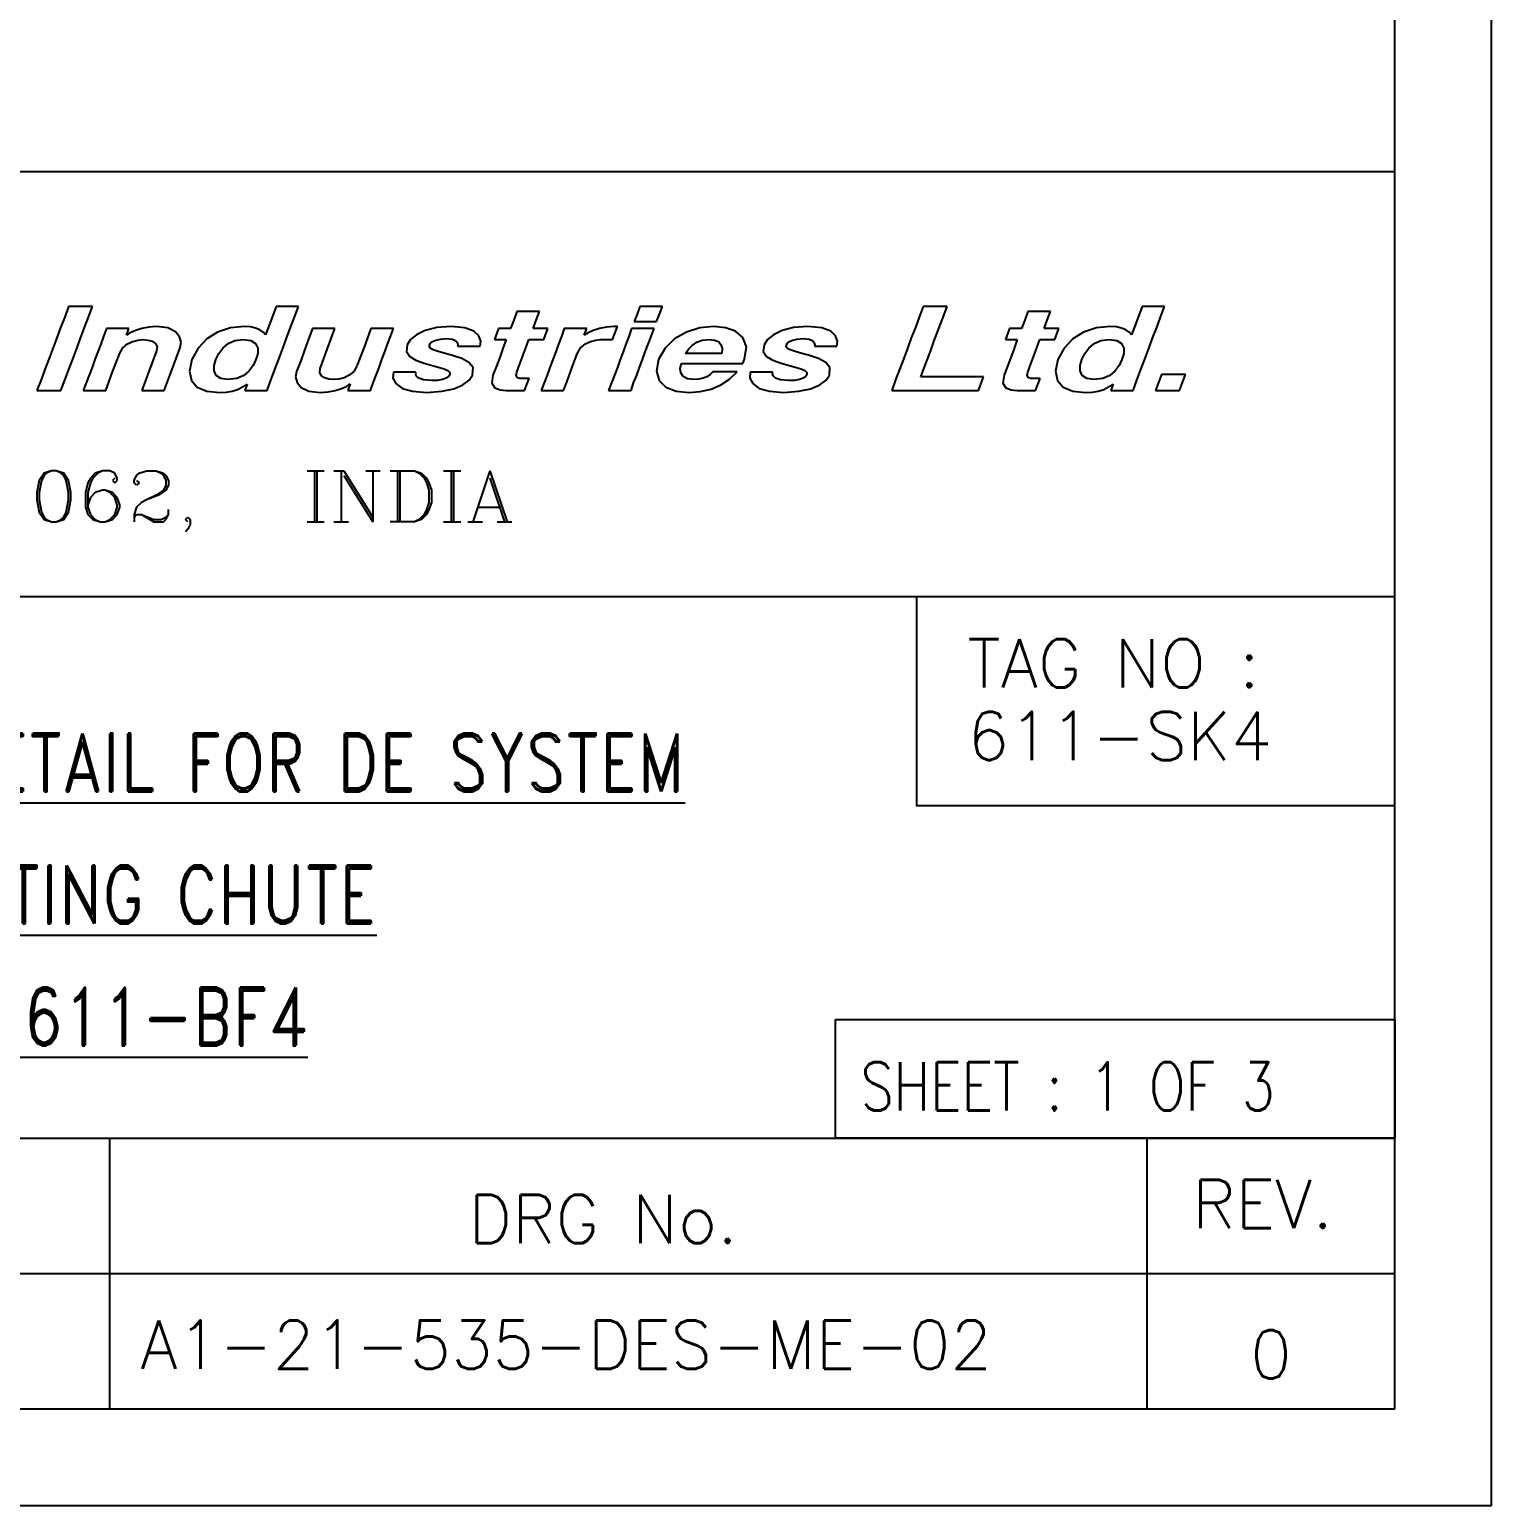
# Model space of a CAD drawing. Header units: inches. Extents: x 0 to 157513, y -28488 to 35640.
# Drawn here: x 101058 to 105594, y 0 to 4579 of the extents above; entities that cross this region are included whole.
import ezdxf
from ezdxf.enums import TextEntityAlignment as Align

# ---------------------------------------------------------------- set-up
doc = ezdxf.new("R2010")
doc.units = ezdxf.units.IN
doc.header["$LTSCALE"] = 400
doc.header["$MEASUREMENT"] = 0
doc.linetypes.add('0', pattern=[0])
doc.styles.add('ROMAND', font='romand.shx', dxfattribs={"width": 0.85})
doc.styles.add('ROMANS', font='romans')

# ---------------------------------------------------------------- blocks, each defined once
blk = doc.blocks.new('A1 title blck promac')
at = {"color": 4, "linetype": '0'}
for p, q in [((2138894.4, -472474.2), (2149694.2, -472474.2)), ((2138894.4, -472474.2), (2149694.2, -472474.2)), ((2138894.4, -473792.3), (2149694.2, -473792.3)), ((2138894.4, -475472.3), (2149694.2, -475472.3)), ((2145707.3, -476312.3), (2145707.3, -475472.3)), ((2148926, -476312.3), (2148926, -475472.3)), ((2138894.4, -475892.3), (2149694.2, -475892.3))]:
    blk.add_line(p, q, dxfattribs=at)
blk.add_lwpolyline([(2099534.2, -476612.3), (2149994.2, -476612.3), (2149994.2, -440972.4), (2099534.2, -440972.4)], close=True, dxfattribs=at)
for points in [[(2100784.8, -476312.3), (2149694.2, -476312.3), (2149694.2, -441272.4), (2099834.2, -441272.4), (2099834.2, -470227.9)], [(2145579, -472893), (2145567.2, -472925.2)], [(2145616.3, -472893), (2145579, -472893)], [(2145653.5, -472893), (2145616.3, -472893)], [(2145641, -472925.6), (2145653.5, -472893)], [(2146223.4, -472893), (2146206.6, -472937)], [(2146258.4, -472893), (2146223.4, -472893)], [(2146292.9, -472893), (2146258.4, -472893)], [(2146280.7, -472925.6), (2146292.9, -472893)], [(2146970, -472908.3), (2146960.5, -472934.6)], [(2147005.3, -472908.3), (2146970, -472908.3)], [(2147040.2, -472908.3), (2147005.3, -472908.3)], [(2147030, -472934.6), (2147040.2, -472908.3)], [(2147343.6, -472916.1), (2147334.6, -472939.3)], [(2147352.2, -472893), (2147343.6, -472916.1)], [(2147386.8, -472893), (2147352.2, -472893)], [(2147421.7, -472893), (2147386.8, -472893)], [(2147404, -472939.3), (2147412.7, -472916.1)], [(2147412.7, -472916.1), (2147421.7, -472893)], [(2148230.6, -472893), (2148218.8, -472925.2)], [(2148267.9, -472893), (2148230.6, -472893)], [(2148305.2, -472893), (2148267.9, -472893)], [(2148295, -472920.1), (2148305.2, -472893)], [(2148555.6, -472908.3), (2148546.2, -472934.6)], [(2148590.9, -472908.3), (2148555.6, -472908.3)], [(2148625.9, -472908.3), (2148590.9, -472908.3)], [(2148615.7, -472934.6), (2148625.9, -472908.3)], [(2148910.4, -472893), (2148893.9, -472937)], [(2148945.3, -472893), (2148910.4, -472893)], [(2148979.9, -472893), (2148945.3, -472893)], [(2148967.7, -472925.6), (2148979.9, -472893)], [(2145554.6, -472957.8), (2145542.5, -472990.3)], [(2145567.2, -472925.2), (2145554.6, -472957.8)], [(2145616.3, -472990.7), (2145628.8, -472958.1)], [(2145628.8, -472958.1), (2145641, -472925.6)], [(2145696.7, -472961.3), (2145688.1, -472985.2)], [(2145731.6, -472961.3), (2145696.7, -472961.3)], [(2145766.6, -472961.3), (2145731.6, -472961.3)], [(2145758.7, -472981.7), (2145766.6, -472961.3)], [(2145806.2, -472960.9), (2145786.6, -472966.8)], [(2145828.2, -472956.6), (2145806.2, -472960.9)], [(2145852.1, -472955), (2145828.2, -472956.6)], [(2145887.5, -472959.3), (2145852.1, -472955)], [(2145911, -472970.7), (2145887.5, -472959.3)], [(2146081.4, -472959.3), (2146041.7, -472972.3)], [(2146124.9, -472955), (2146081.4, -472959.3)], [(2146143.4, -472956.2), (2146124.9, -472955)], [(2146159.5, -472959.7), (2146143.4, -472956.2)], [(2146172.4, -472965.2), (2146159.5, -472959.7)], [(2146206.6, -472937), (2146190.1, -472980.9)], [(2146256, -472990.7), (2146268.2, -472958.1)], [(2146268.2, -472958.1), (2146280.7, -472925.6)], [(2146336.5, -472961.3), (2146323.9, -472994.3)], [(2146371, -472961.3), (2146336.5, -472961.3)], [(2146405.9, -472961.3), (2146371, -472961.3)], [(2146394.2, -472992.3), (2146405.9, -472961.3)], [(2146517.4, -472960.9), (2146506.8, -472989.9)], [(2146552.7, -472960.9), (2146517.4, -472960.9)], [(2146587.7, -472960.9), (2146552.7, -472960.9)], [(2146578.6, -472985.2), (2146587.7, -472960.9)], [(2146721.5, -472958.1), (2146686.2, -472967.2)], [(2146765.9, -472954.6), (2146721.5, -472958.1)], [(2146809, -472958.5), (2146765.9, -472954.6)], [(2146836.9, -472969.5), (2146809, -472958.5)], [(2146913.4, -472961.3), (2146900.5, -472995)], [(2146950.3, -472961.3), (2146913.4, -472961.3)], [(2146960.5, -472934.6), (2146950.3, -472961.3)], [(2147020.6, -472961.3), (2147030, -472934.6)], [(2147066.5, -472961.3), (2147020.6, -472961.3)], [(2147053.6, -472995), (2147066.5, -472961.3)], [(2147117.5, -472961.3), (2147108.9, -472985.2)], [(2147152.1, -472961.3), (2147117.5, -472961.3)], [(2147187, -472961.3), (2147152.1, -472961.3)], [(2147179.5, -472981.7), (2147187, -472961.3)], [(2147226.6, -472960.9), (2147207.4, -472966.8)], [(2147248.6, -472956.6), (2147226.6, -472960.9)], [(2147273, -472955), (2147248.6, -472956.6)], [(2147267.5, -472995), (2147282.4, -472955)], [(2147282.4, -472955), (2147273, -472955)], [(2147326.3, -472961.3), (2147317.7, -472985.2)], [(2147361.3, -472961.3), (2147326.3, -472961.3)], [(2147334.6, -472939.3), (2147369.1, -472939.3)], [(2147395.8, -472961.3), (2147361.3, -472961.3)], [(2147369.1, -472939.3), (2147404, -472939.3)], [(2147386.8, -472985.6), (2147395.8, -472961.3)], [(2147537.5, -472959.3), (2147496.3, -472972.3)], [(2147581.4, -472955), (2147537.5, -472959.3)], [(2147617.9, -472958.5), (2147581.4, -472955)], [(2147649, -472969.5), (2147617.9, -472958.5)], [(2147828.7, -472958.1), (2147793.4, -472967.2)], [(2147873.5, -472954.6), (2147828.7, -472958.1)], [(2147916.2, -472958.5), (2147873.5, -472954.6)], [(2147944.1, -472969.5), (2147916.2, -472958.5)], [(2148206.7, -472957.8), (2148194.1, -472990.3)], [(2148218.8, -472925.2), (2148206.7, -472957.8)], [(2148274.6, -472974.2), (2148284.8, -472947.2)], [(2148284.8, -472947.2), (2148295, -472920.1)], [(2148499.1, -472961.3), (2148486.1, -472995)], [(2148536, -472961.3), (2148499.1, -472961.3)], [(2148546.2, -472934.6), (2148536, -472961.3)], [(2148606.2, -472961.3), (2148615.7, -472934.6)], [(2148652.2, -472961.3), (2148606.2, -472961.3)], [(2148639.2, -472995), (2148652.2, -472961.3)], [(2148768.3, -472959.3), (2148728.7, -472972.3)], [(2148811.9, -472955), (2148768.3, -472959.3)], [(2148830.7, -472956.2), (2148811.9, -472955)], [(2148846.8, -472959.7), (2148830.7, -472956.2)], [(2148859.4, -472965.2), (2148846.8, -472959.7)], [(2148893.9, -472937), (2148877.1, -472980.9)], [(2148943, -472990.7), (2148955.6, -472958.1)], [(2148955.6, -472958.1), (2148967.7, -472925.6)], [(2145542.5, -472990.3), (2145530.3, -473022.9)], [(2145604.5, -473023.3), (2145616.3, -472990.7)], [(2145688.1, -472985.2), (2145679.1, -473009.2)], [(2145747.7, -473020.9), (2145762.3, -473008.8)], [(2145770.5, -472973.8), (2145758.7, -472981.7)], [(2145762.3, -473008.8), (2145778.4, -473000.9)], [(2145786.6, -472966.8), (2145770.5, -472973.8)], [(2145778.4, -473000.9), (2145794.8, -472996.6)], [(2145794.8, -472996.6), (2145809.4, -472995)], [(2145809.4, -472995), (2145825.5, -472996.6)], [(2145825.5, -472996.6), (2145838.8, -473000.5)], [(2145838.8, -473000.5), (2145849, -473007.6)], [(2145849, -473007.6), (2145853.7, -473017.4)], [(2145924, -472986.4), (2145911, -472970.7)], [(2145928.7, -473003.7), (2145924, -472986.4)], [(2145925.9, -473020.2), (2145928.7, -473003.7)], [(2146008, -472993.1), (2145981.3, -473021.7)], [(2146041.7, -472972.3), (2146008, -472993.1)], [(2146057.8, -473021.7), (2146074.3, -473007.6)], [(2146074.3, -473007.6), (2146094.7, -472998.2)], [(2146094.7, -472998.2), (2146119.8, -472994.6)], [(2146119.8, -472994.6), (2146144.5, -472998.2)], [(2146144.5, -472998.2), (2146159.5, -473007.6)], [(2146159.5, -473007.6), (2146166.1, -473021.7)], [(2146182.6, -472972.3), (2146172.4, -472965.2)], [(2146190.1, -472980.9), (2146182.6, -472972.3)], [(2146244.2, -473023.3), (2146256, -472990.7)], [(2146323.9, -472994.3), (2146311.7, -473027.6)], [(2146383.2, -473022.9), (2146394.2, -472992.3)], [(2146506.8, -472989.9), (2146496.2, -473018.6)], [(2146569.2, -473009.2), (2146578.6, -472985.2)], [(2146640.3, -472995.4), (2146630.1, -473011.1)], [(2146658.7, -472980.1), (2146640.3, -472995.4)], [(2146686.2, -472967.2), (2146658.7, -472980.1)], [(2146699.5, -473011.1), (2146702.3, -473006.4)], [(2146702.3, -473006.4), (2146708.6, -473001.7)], [(2146708.6, -473001.7), (2146718.4, -472997)], [(2146718.4, -472997), (2146732.9, -472993.5)], [(2146732.9, -472993.5), (2146752.1, -472991.9)], [(2146752.1, -472991.9), (2146770.2, -472993.9)], [(2146770.2, -472993.9), (2146781.2, -472999)], [(2146781.2, -472999), (2146785.9, -473005.6)], [(2146785.9, -473005.6), (2146787.1, -473011.5)], [(2146852.2, -472984.1), (2146836.9, -472969.5)], [(2146858.1, -473000.1), (2146852.2, -472984.1)], [(2146856.1, -473015.8), (2146858.1, -473000.1)], [(2146900.5, -472995), (2146937.4, -472995)], [(2146937.4, -472995), (2146927.2, -473022.5)], [(2146997.8, -473020.6), (2147007.6, -472995)], [(2147007.6, -472995), (2147053.6, -472995)], [(2147108.9, -472985.2), (2147099.9, -473009.2)], [(2147168.2, -473020.9), (2147182.7, -473008.8)], [(2147191.3, -472973.8), (2147179.5, -472981.7)], [(2147182.7, -473008.8), (2147198.8, -473000.9)], [(2147207.4, -472966.8), (2147191.3, -472973.8)], [(2147198.8, -473000.9), (2147215.6, -472996.6)], [(2147215.6, -472996.6), (2147229.8, -472995)], [(2147229.8, -472995), (2147267.5, -472995)], [(2147317.7, -472985.2), (2147308.7, -473009.2)], [(2147377.7, -473009.6), (2147386.8, -472985.6)], [(2147459.8, -472993.1), (2147430.3, -473021.7)], [(2147496.3, -472972.3), (2147459.8, -472993.1)], [(2147513.9, -473013.1), (2147528.5, -473003.3)], [(2147528.5, -473003.3), (2147545.3, -472997)], [(2147545.3, -472997), (2147566.5, -472994.6)], [(2147566.5, -472994.6), (2147583.4, -472996.6)], [(2147583.4, -472996.6), (2147596, -473001.7)], [(2147596, -473001.7), (2147603.4, -473010.3)], [(2147671.7, -472989.2), (2147649, -472969.5)], [(2147682.7, -473017.8), (2147671.7, -472989.2)], [(2147747.5, -472995.4), (2147737.3, -473011.1)], [(2147766.3, -472980.1), (2147747.5, -472995.4)], [(2147793.4, -472967.2), (2147766.3, -472980.1)], [(2147806.7, -473011.1), (2147809.5, -473006.4)], [(2147809.5, -473006.4), (2147816.2, -473001.7)], [(2147816.2, -473001.7), (2147825.6, -472997)], [(2147825.6, -472997), (2147840.1, -472993.5)], [(2147840.1, -472993.5), (2147859.3, -472991.9)], [(2147859.3, -472991.9), (2147877.4, -472993.9)], [(2147877.4, -472993.9), (2147888.4, -472999)], [(2147888.4, -472999), (2147893.1, -473005.6)], [(2147893.1, -473005.6), (2147894.3, -473011.5)], [(2147959.4, -472984.1), (2147944.1, -472969.5)], [(2147965.3, -473000.1), (2147959.4, -472984.1)], [(2147963.3, -473015.8), (2147965.3, -473000.1)], [(2148194.1, -472990.3), (2148182, -473022.9)], [(2148254.2, -473028.8), (2148264.4, -473001.7)], [(2148264.4, -473001.7), (2148274.6, -472974.2)], [(2148486.1, -472995), (2148523, -472995)], [(2148523, -472995), (2148512.8, -473022.5)], [(2148583.5, -473020.6), (2148593.3, -472995)], [(2148593.3, -472995), (2148639.2, -472995)], [(2148694.9, -472993.1), (2148668.2, -473021.7)], [(2148728.7, -472972.3), (2148694.9, -472993.1)], [(2148744.8, -473021.7), (2148761.7, -473007.6)], [(2148761.7, -473007.6), (2148781.7, -472998.2)], [(2148781.7, -472998.2), (2148807.2, -472994.6)], [(2148807.2, -472994.6), (2148831.5, -472998.2)], [(2148831.5, -472998.2), (2148846.8, -473007.6)], [(2148846.8, -473007.6), (2148853.1, -473021.7)], [(2148869.6, -472972.3), (2148859.4, -472965.2)], [(2148877.1, -472980.9), (2148869.6, -472972.3)], [(2148931.2, -473023.3), (2148943, -472990.7)], [(2145530.3, -473022.9), (2145518.5, -473055.5)], [(2145592.3, -473055.9), (2145604.5, -473023.3)], [(2145670, -473033.1), (2145661, -473057.4)], [(2145679.1, -473009.2), (2145670, -473033.1)], [(2145726.9, -473066.5), (2145737.9, -473037.4)], [(2145737.9, -473037.4), (2145747.7, -473020.9)], [(2145852.1, -473030), (2145840.8, -473061)], [(2145853.7, -473017.4), (2145852.1, -473030)], [(2145900.8, -473086.9), (2145913.4, -473053.9)], [(2145913.4, -473053.9), (2145925.9, -473020.2)], [(2145981.3, -473021.7), (2145962, -473057.4)], [(2146036.2, -473057.1), (2146045.6, -473038.2)], [(2146045.6, -473038.2), (2146057.8, -473021.7)], [(2146166.1, -473038.2), (2146160.6, -473057.1)], [(2146166.1, -473021.7), (2146166.1, -473038.2)], [(2146232.1, -473055.9), (2146244.2, -473023.3)], [(2146311.7, -473027.6), (2146299.6, -473061)], [(2146360, -473084.5), (2146371, -473053.9)], [(2146371, -473053.9), (2146383.2, -473022.9)], [(2146485.2, -473047.6), (2146474.2, -473077.1)], [(2146496.2, -473018.6), (2146485.2, -473047.6)], [(2146551.6, -473057.1), (2146560.2, -473033.1)], [(2146560.2, -473033.1), (2146569.2, -473009.2)], [(2146630.1, -473011.5), (2146627.7, -473032.3)], [(2146627.7, -473032.3), (2146637.9, -473047.6)], [(2146637.9, -473047.6), (2146657.1, -473059)], [(2146699.1, -473017.8), (2146699.5, -473011.1)], [(2146702.7, -473022.5), (2146699.1, -473017.8)], [(2146710.9, -473027.2), (2146702.7, -473022.5)], [(2146723.1, -473031.5), (2146710.9, -473027.2)], [(2146740.3, -473036.6), (2146723.1, -473031.5)], [(2146771, -473044.9), (2146740.3, -473036.6)], [(2146799.2, -473054.3), (2146771, -473044.9)], [(2146787.1, -473011.5), (2146786.3, -473015.8)], [(2146786.3, -473015.8), (2146821.2, -473015.8)], [(2146821.6, -473066.1), (2146799.2, -473054.3)], [(2146821.2, -473015.8), (2146856.1, -473015.8)], [(2146917, -473050.4), (2146906.8, -473077.9)], [(2146927.2, -473022.5), (2146917, -473050.4)], [(2146979.4, -473070.8), (2146988.8, -473045.7)], [(2146988.8, -473045.7), (2146997.8, -473020.6)], [(2147090.8, -473033.1), (2147081.4, -473057.4)], [(2147099.9, -473009.2), (2147090.8, -473033.1)], [(2147147.4, -473066.5), (2147158.7, -473037.4)], [(2147158.7, -473037.4), (2147168.2, -473020.9)], [(2147299.6, -473033.1), (2147290.6, -473057.4)], [(2147308.7, -473009.2), (2147299.6, -473033.1)], [(2147360.1, -473057.4), (2147368.7, -473033.5)], [(2147368.7, -473033.5), (2147377.7, -473009.6)], [(2147430.3, -473021.7), (2147409.9, -473057.4)], [(2147493.5, -473038.2), (2147502.6, -473024.9)], [(2147550.4, -473038.2), (2147493.5, -473038.2)], [(2147502.6, -473024.9), (2147513.9, -473013.1)], [(2147606.6, -473038.2), (2147550.4, -473038.2)], [(2147603.4, -473010.3), (2147607, -473022.5)], [(2147607, -473022.5), (2147606.6, -473038.2)], [(2147676.8, -473055.9), (2147682.7, -473017.8)], [(2147737.3, -473011.5), (2147734.9, -473032.3)], [(2147734.9, -473032.3), (2147745.1, -473047.6)], [(2147745.1, -473047.6), (2147764.7, -473059)], [(2147806.3, -473017.8), (2147806.7, -473011.1)], [(2147810.3, -473022.5), (2147806.3, -473017.8)], [(2147818.1, -473027.2), (2147810.3, -473022.5)], [(2147830.3, -473031.5), (2147818.1, -473027.2)], [(2147847.6, -473036.6), (2147830.3, -473031.5)], [(2147878.2, -473044.9), (2147847.6, -473036.6)], [(2147906.4, -473054.3), (2147878.2, -473044.9)], [(2147894.3, -473011.5), (2147893.5, -473015.8)], [(2147893.5, -473015.8), (2147928.4, -473015.8)], [(2147929.2, -473066.1), (2147906.4, -473054.3)], [(2147928.4, -473015.8), (2147963.3, -473015.8)], [(2148182, -473022.9), (2148170.2, -473055.5)], [(2148244, -473055.9), (2148254.2, -473028.8)], [(2148502.6, -473050.4), (2148492.4, -473077.9)], [(2148512.8, -473022.5), (2148502.6, -473050.4)], [(2148565, -473070.8), (2148574.4, -473045.7)], [(2148574.4, -473045.7), (2148583.5, -473020.6)], [(2148668.2, -473021.7), (2148649, -473057.4)], [(2148723.6, -473057.1), (2148732.6, -473038.2)], [(2148732.6, -473038.2), (2148744.8, -473021.7)], [(2148853.1, -473038.2), (2148847.6, -473057.1)], [(2148853.1, -473021.7), (2148853.1, -473038.2)], [(2148919, -473055.9), (2148931.2, -473023.3)], [(2145506, -473088.1), (2145493.8, -473120.6)], [(2145518.5, -473055.5), (2145506, -473088.1)], [(2145567.6, -473121), (2145580.1, -473088.5)], [(2145580.1, -473088.5), (2145592.3, -473055.9)], [(2145652.4, -473081.4), (2145643.3, -473105.3)], [(2145661, -473057.4), (2145652.4, -473081.4)], [(2145705.4, -473124.6), (2145716, -473095.5)], [(2145716, -473095.5), (2145726.9, -473066.5)], [(2145829, -473091.6), (2145818, -473122.6)], [(2145840.8, -473061), (2145829, -473091.6)], [(2145888.6, -473120.2), (2145900.8, -473086.9)], [(2145962, -473057.4), (2145954.6, -473093.2)], [(2145954.6, -473093.2), (2145960.5, -473121.8)], [(2146031.5, -473075.5), (2146036.2, -473057.1)], [(2146031.5, -473092.4), (2146031.5, -473075.5)], [(2146037.4, -473106.5), (2146031.5, -473092.4)], [(2146139.8, -473092.4), (2146123.4, -473106.5)], [(2146152, -473075.5), (2146139.8, -473092.4)], [(2146160.6, -473057.1), (2146152, -473075.5)], [(2146207.3, -473121), (2146219.5, -473088.5)], [(2146219.5, -473088.5), (2146232.1, -473055.9)], [(2146286.6, -473094.7), (2146283.9, -473110.8)], [(2146299.6, -473061), (2146286.6, -473094.7)], [(2146358.5, -473097.5), (2146360, -473084.5)], [(2146363.2, -473106.9), (2146358.5, -473097.5)], [(2146464.4, -473093.9), (2146450.3, -473106.1)], [(2146474.2, -473077.5), (2146464.4, -473093.9)], [(2146533.5, -473105.3), (2146542.5, -473081.4)], [(2146542.5, -473081.4), (2146551.6, -473057.1)], [(2146587.3, -473095.9), (2146585.3, -473114.7)], [(2146621.8, -473095.9), (2146587.3, -473095.9)], [(2146656.7, -473095.9), (2146621.8, -473095.9)], [(2146656.4, -473101.4), (2146656.7, -473095.9)], [(2146657.1, -473059), (2146683, -473068.4)], [(2146683, -473068.4), (2146712.1, -473076.7)], [(2146712.1, -473076.7), (2146730.1, -473081.4)], [(2146730.1, -473081.4), (2146745.1, -473086.1)], [(2146745.1, -473086.1), (2146756.4, -473090.8)], [(2146756.4, -473090.8), (2146762.3, -473097.1)], [(2146762.3, -473097.1), (2146762.3, -473104.5)], [(2146834.2, -473082.2), (2146821.6, -473066.1)], [(2146832.6, -473105.3), (2146834.2, -473082.2)], [(2146906.8, -473077.9), (2146896.2, -473105.7)], [(2146968.4, -473106.9), (2146970, -473095.9)], [(2146970, -473095.9), (2146979.4, -473070.8)], [(2147072.8, -473081.4), (2147063.8, -473105.3)], [(2147081.4, -473057.4), (2147072.8, -473081.4)], [(2147126.2, -473124.6), (2147136.8, -473095.5)], [(2147136.8, -473095.5), (2147147.4, -473066.5)], [(2147282, -473081.4), (2147273, -473105.3)], [(2147290.6, -473057.4), (2147282, -473081.4)], [(2147342, -473105.7), (2147351.1, -473081.8)], [(2147351.1, -473081.8), (2147360.1, -473057.4)], [(2147409.9, -473057.4), (2147403.7, -473093.2)], [(2147403.7, -473093.2), (2147411.5, -473121.8)], [(2147477.4, -473084.5), (2147480.6, -473069.6)], [(2147479, -473098.3), (2147477.4, -473084.5)], [(2147486.1, -473109.3), (2147479, -473098.3)], [(2147480.6, -473069.6), (2147528.5, -473069.6)], [(2147528.5, -473069.6), (2147576, -473069.6)], [(2147578.7, -473095.5), (2147570.1, -473103.4)], [(2147576, -473069.6), (2147623.8, -473069.6)], [(2147616, -473095.5), (2147578.7, -473095.5)], [(2147653.3, -473095.5), (2147616, -473095.5)], [(2147623.8, -473069.6), (2147671.3, -473069.6)], [(2147630.5, -473118.3), (2147653.3, -473095.5)], [(2147671.3, -473069.6), (2147676.8, -473055.5)], [(2147694.5, -473095.9), (2147692.9, -473114.7)], [(2147729, -473095.9), (2147694.5, -473095.9)], [(2147764, -473095.9), (2147729, -473095.9)], [(2147763.6, -473101.4), (2147764, -473095.9)], [(2147764.7, -473059), (2147790.3, -473068.4)], [(2147790.3, -473068.4), (2147819.3, -473076.7)], [(2147819.3, -473076.7), (2147837.4, -473081.4)], [(2147837.4, -473081.4), (2147852.3, -473086.1)], [(2147852.3, -473086.1), (2147863.6, -473090.8)], [(2147863.6, -473090.8), (2147869.5, -473097.1)], [(2147869.5, -473097.1), (2147869.5, -473104.5)], [(2147941.4, -473082.2), (2147929.2, -473066.1)], [(2147939.8, -473105.3), (2147941.4, -473082.2)], [(2148157.6, -473088.1), (2148145.5, -473120.6)], [(2148170.2, -473055.5), (2148157.6, -473088.1)], [(2148223.6, -473110.4), (2148233.8, -473083)], [(2148233.8, -473083), (2148244, -473055.9)], [(2148492.4, -473077.9), (2148481.8, -473105.7)], [(2148554, -473106.9), (2148555.6, -473095.9)], [(2148555.6, -473095.9), (2148565, -473070.8)], [(2148649, -473057.4), (2148641.6, -473093.2)], [(2148641.6, -473093.2), (2148647.4, -473121.8)], [(2148718.5, -473075.5), (2148723.6, -473057.1)], [(2148718.5, -473092.4), (2148718.5, -473075.5)], [(2148724.4, -473106.5), (2148718.5, -473092.4)], [(2148826.8, -473092.4), (2148810.3, -473106.5)], [(2148839, -473075.5), (2148826.8, -473092.4)], [(2148847.6, -473057.1), (2148839, -473075.5)], [(2148894.3, -473121), (2148906.5, -473088.5)], [(2148906.5, -473088.5), (2148919, -473055.9)], [(2145493.8, -473120.6), (2145481.2, -473153.6)], [(2145555.8, -473153.6), (2145567.6, -473121)], [(2145633.9, -473129.3), (2145624.9, -473153.6)], [(2145643.3, -473105.3), (2145633.9, -473129.3)], [(2145694.8, -473153.6), (2145705.4, -473124.6)], [(2145818, -473122.6), (2145806.2, -473153.6)], [(2145876.1, -473153.6), (2145888.6, -473120.2)], [(2145960.5, -473121.8), (2145978.5, -473142.6)], [(2145978.5, -473142.6), (2146008.4, -473155.2)], [(2146051.5, -473115.5), (2146037.4, -473106.5)], [(2146073.9, -473119.1), (2146051.5, -473115.5)], [(2146101.4, -473115.5), (2146073.9, -473119.1)], [(2146123.4, -473106.5), (2146101.4, -473115.5)], [(2146103.7, -473149.7), (2146119.4, -473142.2)], [(2146119.4, -473142.2), (2146133.2, -473133.6)], [(2146133.2, -473133.6), (2146125.7, -473153.6)], [(2146195.6, -473153.6), (2146207.3, -473121)], [(2146283.9, -473110.8), (2146288.2, -473128.1)], [(2146288.2, -473128.1), (2146301.5, -473143.8)], [(2146301.5, -473143.8), (2146324.7, -473155.2)], [(2146373.4, -473114.4), (2146363.2, -473106.9)], [(2146386.7, -473118.3), (2146373.4, -473114.4)], [(2146402.8, -473119.5), (2146386.7, -473118.3)], [(2146417.7, -473118.3), (2146402.8, -473119.5)], [(2146434.6, -473114), (2146417.7, -473118.3)], [(2146426, -473147.3), (2146441.3, -473140.3)], [(2146450.3, -473106.1), (2146434.6, -473114)], [(2146441.3, -473140.3), (2146453, -473132.8)], [(2146453, -473132.8), (2146445.6, -473153.2)], [(2146515.8, -473153.2), (2146524.5, -473129.3)], [(2146524.5, -473129.3), (2146533.5, -473105.3)], [(2146585.3, -473114.7), (2146594.7, -473132)], [(2146594.7, -473132), (2146615.1, -473146.5)], [(2146658.3, -473108.1), (2146656.4, -473101.4)], [(2146665.8, -473114.7), (2146658.3, -473108.1)], [(2146680.7, -473120.2), (2146665.8, -473114.7)], [(2146705, -473122.6), (2146680.7, -473120.2)], [(2146724.3, -473121.8), (2146705, -473122.6)], [(2146740, -473119.1), (2146724.3, -473121.8)], [(2146750.9, -473115.1), (2146740, -473119.1)], [(2146758.4, -473110.4), (2146750.9, -473115.1)], [(2146762.3, -473104.5), (2146758.4, -473110.4)], [(2146774.5, -473147.7), (2146803.1, -473135.9)], [(2146803.1, -473135.9), (2146822.4, -473121.4)], [(2146822.4, -473121.4), (2146832.6, -473105.3)], [(2146896.2, -473105.7), (2146892.6, -473130.8)], [(2146892.6, -473130.8), (2146901.7, -473145.4)], [(2146901.7, -473145.4), (2146918.1, -473151.6)], [(2146972.3, -473113.6), (2146968.4, -473106.9)], [(2146979.4, -473115.9), (2146972.3, -473113.6)], [(2146987.2, -473116.3), (2146979.4, -473115.9)], [(2146994.7, -473116.3), (2146987.2, -473116.3)], [(2146994.3, -473153.6), (2147008, -473116.3)], [(2147008, -473116.3), (2146994.7, -473116.3)], [(2147054.7, -473129.3), (2147045.7, -473153.6)], [(2147063.8, -473105.3), (2147054.7, -473129.3)], [(2147115.2, -473153.6), (2147126.2, -473124.6)], [(2147263.5, -473129.3), (2147254.5, -473153.6)], [(2147273, -473105.3), (2147263.5, -473129.3)], [(2147324.4, -473153.6), (2147332.6, -473129.7)], [(2147332.6, -473129.7), (2147342, -473105.7)], [(2147411.5, -473121.8), (2147432.3, -473142.6)], [(2147432.3, -473142.6), (2147464.5, -473155.2)], [(2147499.8, -473116.7), (2147486.1, -473109.3)], [(2147520.2, -473119.1), (2147499.8, -473116.7)], [(2147534.7, -473118.3), (2147520.2, -473119.1)], [(2147548.1, -473114.7), (2147534.7, -473118.3)], [(2147559.9, -473110.4), (2147548.1, -473114.7)], [(2147570.1, -473103.4), (2147559.9, -473110.4)], [(2147572.8, -473148.9), (2147603.4, -473135.9)], [(2147603.4, -473135.9), (2147630.5, -473118.3)], [(2147692.9, -473114.7), (2147701.9, -473132)], [(2147701.9, -473132), (2147722.4, -473146.5)], [(2147765.5, -473108.1), (2147763.6, -473101.4)], [(2147773, -473114.7), (2147765.5, -473108.1)], [(2147788.3, -473120.2), (2147773, -473114.7)], [(2147812.2, -473122.6), (2147788.3, -473120.2)], [(2147831.5, -473121.8), (2147812.2, -473122.6)], [(2147847.2, -473119.1), (2147831.5, -473121.8)], [(2147858.2, -473115.1), (2147847.2, -473119.1)], [(2147865.6, -473110.4), (2147858.2, -473115.1)], [(2147869.5, -473104.5), (2147865.6, -473110.4)], [(2147881.7, -473147.7), (2147910.4, -473135.9)], [(2147910.4, -473135.9), (2147929.6, -473121.4)], [(2147929.6, -473121.4), (2147939.8, -473105.3)], [(2148145.5, -473120.6), (2148133.3, -473153.6)], [(2148272.2, -473110.4), (2148223.6, -473110.4)], [(2148321.3, -473110.4), (2148272.2, -473110.4)], [(2148370, -473110.4), (2148321.3, -473110.4)], [(2148418.6, -473110.4), (2148370, -473110.4)], [(2148402.5, -473153.6), (2148418.6, -473110.4)], [(2148481.8, -473105.7), (2148477.9, -473130.8)], [(2148477.9, -473130.8), (2148487.3, -473145.4)], [(2148487.3, -473145.4), (2148503.8, -473151.6)], [(2148558, -473113.6), (2148554, -473106.9)], [(2148565, -473115.9), (2148558, -473113.6)], [(2148572.9, -473116.3), (2148565, -473115.9)], [(2148580.3, -473116.3), (2148572.9, -473116.3)], [(2148579.9, -473153.6), (2148593.7, -473116.3)], [(2148593.7, -473116.3), (2148580.3, -473116.3)], [(2148647.4, -473121.8), (2148665.5, -473142.6)], [(2148665.5, -473142.6), (2148695.7, -473155.2)], [(2148738.5, -473115.5), (2148724.4, -473106.5)], [(2148760.9, -473119.1), (2148738.5, -473115.5)], [(2148788.4, -473115.5), (2148760.9, -473119.1)], [(2148810.3, -473106.5), (2148788.4, -473115.5)], [(2148791.1, -473149.7), (2148806.4, -473142.2)], [(2148806.4, -473142.2), (2148820.5, -473133.6)], [(2148820.5, -473133.6), (2148813.1, -473153.6)], [(2148882.5, -473153.6), (2148894.3, -473121)], [(2148961.4, -473128.5), (2148951.6, -473153.6)], [(2148970.5, -473103.8), (2148961.4, -473128.5)], [(2149007.8, -473103.8), (2148970.5, -473103.8)], [(2149045, -473103.8), (2149007.8, -473103.8)], [(2149026.2, -473153.6), (2149035.2, -473128.9)], [(2149035.2, -473128.9), (2149045, -473103.8)], [(2145481.2, -473153.6), (2145518.5, -473153.6)], [(2145518.5, -473153.6), (2145555.8, -473153.6)], [(2145624.9, -473153.6), (2145659.8, -473153.6)], [(2145659.8, -473153.6), (2145694.8, -473153.6)], [(2145806.2, -473153.6), (2145840.8, -473153.6)], [(2145840.8, -473153.6), (2145876.1, -473153.6)], [(2146008.4, -473155.2), (2146048.8, -473159.1)], [(2146048.8, -473159.5), (2146068.4, -473158.3)], [(2146068.4, -473158.3), (2146086.9, -473154.8)], [(2146086.9, -473154.8), (2146103.7, -473149.7)], [(2146125.7, -473153.6), (2146160.6, -473153.6)], [(2146160.6, -473153.6), (2146195.6, -473153.6)], [(2146324.7, -473155.2), (2146360, -473159.1)], [(2146360, -473159.1), (2146384.8, -473157.5)], [(2146384.8, -473157.5), (2146406.7, -473153.2)], [(2146406.7, -473153.2), (2146426, -473147.3)], [(2146445.6, -473153.2), (2146480.5, -473153.2)], [(2146480.5, -473153.2), (2146515.8, -473153.2)], [(2146615.1, -473146.5), (2146646.9, -473155.6)], [(2146646.9, -473155.6), (2146690.9, -473159.1)], [(2146690.9, -473159.1), (2146737.2, -473155.6)], [(2146737.2, -473155.6), (2146774.5, -473147.7)], [(2146918.1, -473151.6), (2146937, -473153.6)], [(2146937, -473153.6), (2146953.1, -473153.6)], [(2146953.1, -473153.6), (2146994.3, -473153.6)], [(2147045.7, -473153.6), (2147080.6, -473153.6)], [(2147080.6, -473153.6), (2147115.2, -473153.6)], [(2147254.5, -473153.6), (2147289.4, -473153.6)], [(2147289.4, -473153.6), (2147324.4, -473153.6)], [(2147464.5, -473155.2), (2147505.3, -473159.1)], [(2147505.3, -473159.1), (2147539.5, -473156.4)], [(2147539.5, -473156.4), (2147572.8, -473148.9)], [(2147722.4, -473146.5), (2147754.5, -473155.6)], [(2147754.5, -473155.6), (2147798.1, -473159.1)], [(2147798.1, -473159.1), (2147844.4, -473155.6)], [(2147844.4, -473155.6), (2147881.7, -473147.7)], [(2148133.3, -473153.6), (2148200, -473153.6)], [(2148200, -473153.6), (2148267.5, -473153.6)], [(2148267.5, -473153.6), (2148335, -473153.6)], [(2148335, -473153.6), (2148402.5, -473153.6)], [(2148503.8, -473151.6), (2148522.6, -473153.6)], [(2148522.6, -473153.6), (2148538.7, -473153.6)], [(2148538.7, -473153.6), (2148579.9, -473153.6)], [(2148695.7, -473155.2), (2148735.8, -473159.1)], [(2148735.8, -473159.5), (2148755.4, -473158.3)], [(2148755.4, -473158.3), (2148773.8, -473154.8)], [(2148773.8, -473154.8), (2148791.1, -473149.7)], [(2148813.1, -473153.6), (2148847.6, -473153.6)], [(2148847.6, -473153.6), (2148882.5, -473153.6)], [(2148951.6, -473153.6), (2148988.5, -473153.6)], [(2148988.5, -473153.6), (2149026.2, -473153.6)], [(2145503.6, -473409.5), (2145488.3, -473432.3)], [(2145503.6, -473417), (2145495.8, -473432.3)], [(2145526, -473402.1), (2145503.6, -473409.5)], [(2145511.1, -473409.5), (2145503.6, -473417)], [(2145526, -473402.1), (2145511.1, -473409.5)], [(2145541.3, -473402.1), (2145526, -473402.1)], [(2145564.1, -473409.5), (2145541.3, -473402.1)], [(2145556.2, -473409.5), (2145541.3, -473402.1)], [(2145564.1, -473417), (2145556.2, -473409.5)], [(2145579, -473432.3), (2145564.1, -473409.5)], [(2145571.5, -473432.3), (2145564.1, -473417)], [(2145662.2, -473409.5), (2145647.3, -473424.8)], [(2145669.6, -473409.5), (2145654.7, -473424.8)], [(2145684.9, -473402.1), (2145662.2, -473409.5)], [(2145684.9, -473402.1), (2145669.6, -473409.5)], [(2145707.7, -473402.1), (2145684.9, -473402.1)], [(2145722.6, -473409.5), (2145707.7, -473402.1)], [(2145730.1, -473424.8), (2145722.6, -473409.5)], [(2145783.1, -473432.3), (2145790.5, -473417)], [(2145790.5, -473417), (2145798.4, -473409.5)], [(2145798.4, -473409.5), (2145820.7, -473402.1)], [(2145820.7, -473402.1), (2145851, -473402.1)], [(2145851, -473402.1), (2145873.7, -473409.5)], [(2145851, -473402.1), (2145866.3, -473409.5)], [(2145866.3, -473409.5), (2145873.7, -473417)], [(2145873.7, -473409.5), (2145881.2, -473417)], [(2145873.7, -473417), (2145881.2, -473432.3)], [(2145881.2, -473417), (2145889, -473432.3)], [(2146319.6, -473402.1), (2146372.6, -473402.1)], [(2146342.4, -473402.1), (2146342.4, -473561)], [(2146349.8, -473402.1), (2146349.8, -473561)], [(2146402.8, -473402.1), (2146433, -473402.1)], [(2146425.6, -473402.1), (2146425.6, -473561)], [(2146433, -473402.1), (2146523.7, -473545.7)], [(2146433, -473417), (2146523.7, -473561)], [(2146501.3, -473402.1), (2146546.5, -473402.1)], [(2146523.7, -473402.1), (2146523.7, -473561)], [(2146576.7, -473402.1), (2146652.4, -473402.1)], [(2146599.4, -473402.1), (2146599.4, -473561)], [(2146606.9, -473402.1), (2146606.9, -473561)], [(2146652.4, -473402.1), (2146674.8, -473409.5)], [(2146652.4, -473402.1), (2146667.3, -473409.5)], [(2146667.3, -473409.5), (2146682.6, -473424.8)], [(2146674.8, -473409.5), (2146690.1, -473424.8)], [(2146743.1, -473402.1), (2146796.1, -473402.1)], [(2146765.9, -473402.1), (2146765.9, -473561)], [(2146773.3, -473402.1), (2146773.3, -473561)], [(2146886.7, -473402.1), (2146833.8, -473561)], [(2146886.7, -473402.1), (2146939.7, -473561)], [(2145488.3, -473432.3), (2145480.8, -473470)], [(2145495.8, -473432.3), (2145488.3, -473470)], [(2145579, -473470), (2145571.5, -473432.3)], [(2145586.4, -473470), (2145579, -473432.3)], [(2145639.4, -473439.7), (2145632, -473470)], [(2145647.3, -473424.8), (2145639.4, -473439.7)], [(2145647.3, -473439.7), (2145639.4, -473470)], [(2145654.7, -473424.8), (2145647.3, -473439.7)], [(2145684.9, -473462.5), (2145662.2, -473470)], [(2145692.4, -473462.5), (2145684.9, -473462.5)], [(2145715.2, -473470), (2145692.4, -473462.5)], [(2145707.7, -473470), (2145692.4, -473462.5)], [(2145722.6, -473424.8), (2145715.2, -473432.3)], [(2145715.2, -473432.3), (2145722.6, -473439.7)], [(2145722.6, -473439.7), (2145730.1, -473432.3)], [(2145730.1, -473432.3), (2145730.1, -473424.8)], [(2145783.1, -473439.7), (2145783.1, -473432.3)], [(2145790.5, -473447.2), (2145783.1, -473439.7)], [(2145790.5, -473432.3), (2145798.4, -473439.7)], [(2145798.4, -473439.7), (2145790.5, -473447.2)], [(2145873.7, -473462.5), (2145851, -473477.8)], [(2145881.2, -473462.5), (2145858.8, -473477.8)], [(2145881.2, -473447.2), (2145873.7, -473462.5)], [(2145881.2, -473432.3), (2145881.2, -473447.2)], [(2145889, -473447.2), (2145881.2, -473462.5)], [(2145889, -473432.3), (2145889, -473447.2)], [(2146682.6, -473424.8), (2146690.1, -473439.7)], [(2146690.1, -473424.8), (2146697.6, -473439.7)], [(2146690.1, -473439.7), (2146697.6, -473462.5)], [(2146697.6, -473439.7), (2146705.4, -473462.5)], [(2146697.6, -473462.5), (2146697.6, -473500.2)], [(2146705.4, -473462.5), (2146705.4, -473500.2)], [(2146886.7, -473424.8), (2146931.9, -473561)], [(2145480.8, -473470), (2145480.8, -473492.7)], [(2145480.8, -473492.7), (2145488.3, -473530.8)], [(2145488.3, -473470), (2145488.3, -473492.7)], [(2145488.3, -473492.7), (2145495.8, -473530.8)], [(2145571.5, -473530.8), (2145579, -473492.7)], [(2145579, -473492.7), (2145579, -473470)], [(2145579, -473530.8), (2145586.4, -473492.7)], [(2145586.4, -473492.7), (2145586.4, -473470)], [(2145632, -473470), (2145632, -473515.5)], [(2145639.4, -473470), (2145639.4, -473515.5)], [(2145647.3, -473485.3), (2145639.4, -473508)], [(2145662.2, -473470), (2145647.3, -473485.3)], [(2145722.6, -473485.3), (2145707.7, -473470)], [(2145730.1, -473485.3), (2145715.2, -473470)], [(2145730.1, -473508), (2145722.6, -473485.3)], [(2145737.9, -473508), (2145730.1, -473485.3)], [(2145730.1, -473515.5), (2145730.1, -473508)], [(2145737.9, -473515.5), (2145737.9, -473508)], [(2145805.8, -473500.2), (2145790.5, -473515.5)], [(2145820.7, -473492.7), (2145805.8, -473500.2)], [(2145858.8, -473477.8), (2145820.7, -473492.7)], [(2145851, -473477.8), (2145820.7, -473492.7)], [(2146697.6, -473500.2), (2146690.1, -473522.9)], [(2146705.4, -473500.2), (2146697.6, -473522.9)], [(2145488.3, -473530.8), (2145503.6, -473553.2)], [(2145495.8, -473530.8), (2145503.6, -473545.7)], [(2145503.6, -473545.7), (2145511.1, -473553.2)], [(2145503.6, -473553.2), (2145526, -473561)], [(2145511.1, -473553.2), (2145526, -473561)], [(2145541.3, -473561), (2145564.1, -473553.2)], [(2145541.3, -473561), (2145556.2, -473553.2)], [(2145556.2, -473553.2), (2145564.1, -473545.7)], [(2145564.1, -473553.2), (2145579, -473530.8)], [(2145564.1, -473545.7), (2145571.5, -473530.8)], [(2145632, -473515.5), (2145639.4, -473538.2)], [(2145639.4, -473515.5), (2145647.3, -473538.2)], [(2145639.4, -473538.2), (2145654.7, -473553.2)], [(2145647.3, -473538.2), (2145662.2, -473553.2)], [(2145654.7, -473553.2), (2145677.5, -473561)], [(2145662.2, -473553.2), (2145677.5, -473561)], [(2145692.4, -473561), (2145715.2, -473553.2)], [(2145692.4, -473561), (2145707.7, -473553.2)], [(2145707.7, -473553.2), (2145722.6, -473538.2)], [(2145715.2, -473553.2), (2145730.1, -473538.2)], [(2145722.6, -473538.2), (2145730.1, -473515.5)], [(2145730.1, -473538.2), (2145737.9, -473515.5)], [(2145790.5, -473515.5), (2145783.1, -473538.2)], [(2145783.1, -473538.2), (2145783.1, -473561)], [(2145783.1, -473545.7), (2145790.5, -473538.2)], [(2145790.5, -473538.2), (2145805.8, -473538.2)], [(2145805.8, -473538.2), (2145843.5, -473553.2)], [(2145805.8, -473538.2), (2145843.5, -473561)], [(2145843.5, -473553.2), (2145866.3, -473553.2)], [(2145866.3, -473553.2), (2145881.2, -473545.7)], [(2145873.7, -473561), (2145881.2, -473553.2)], [(2145881.2, -473545.7), (2145889, -473538.2)], [(2145881.2, -473553.2), (2145889, -473538.2)], [(2145889, -473538.2), (2145889, -473522.9)], [(2145942, -473553.2), (2145949.5, -473545.7)], [(2145949.5, -473561), (2145942, -473553.2)], [(2145949.5, -473545.7), (2145956.9, -473553.2)], [(2145956.9, -473553.2), (2145956.9, -473568.5)], [(2146674.8, -473553.2), (2146652.4, -473561)], [(2146667.3, -473553.2), (2146652.4, -473561)], [(2146682.6, -473538.2), (2146667.3, -473553.2)], [(2146690.1, -473538.2), (2146674.8, -473553.2)], [(2146690.1, -473522.9), (2146682.6, -473538.2)], [(2146697.6, -473522.9), (2146690.1, -473538.2)], [(2146848.7, -473515.5), (2146917, -473515.5)], [(2145526, -473561), (2145541.3, -473561)], [(2145677.5, -473561), (2145692.4, -473561)], [(2145843.5, -473561), (2145873.7, -473561)], [(2145949.5, -473583.8), (2145942, -473591.2)], [(2145956.9, -473568.5), (2145949.5, -473583.8)], [(2146319.6, -473561), (2146372.6, -473561)], [(2146402.8, -473561), (2146448.3, -473561)], [(2146652.4, -473561), (2146576.7, -473561)], [(2146743.1, -473561), (2146796.1, -473561)], [(2146818.5, -473561), (2146864, -473561)], [(2146909.1, -473561), (2146954.6, -473561)]]:
    blk.add_lwpolyline(points, dxfattribs=at)
at = {"color": 4}
blk.add_lwpolyline([(2147958.8, -475104.9), (2149694.2, -475104.9), (2149694.2, -475472.3), (2147958.8, -475472.3)], close=True, dxfattribs=at)
at = {"color": 4, "linetype": '0', "style": 'ROMANS'}
for s, p in [('REV.', (2149065.6, -475751.9)), ('DRG No.', (2146820.5, -475798.4))]:
    blk.add_text(s, height=150, dxfattribs=at).set_placement(p)

msp = doc.modelspace()

# ---------------------------------------------------------------- linework, layer by layer
at = {"color": 4}
msp.add_lwpolyline([(103810.2, 2820), (103810.2, 2171.2), (105294.3, 2171.2)], dxfattribs=at)

# ---------------------------------------------------------------- block references
msp.add_blockref('A1 title blck promac', (-2044400, 476612.3))

# ---------------------------------------------------------------- texts
at = {"color": 4, "linetype": '0', "style": 'ROMANS'}
for s, p in [('TAG NO : ', (103968.6, 2537.7)), ('TAG NO : ', (103968.6, 2537.7)), ('611-SK4', (103968.6, 2312.7)), ('A1-21-535-DES-ME-02', (101402, 423.9)), ('0', (104845.6, 393.9))]:
    msp.add_text(s, height=150, dxfattribs=at).set_placement(p)
at = {"color": 4, "linetype": '0', "style": 'ROMAND', "width": 0.8}
for s, p in [('%%UDUCTING ARRANGEMENT & DETAIL FOR DE SYSTEM', (100623.6, 2305.4)), ('%%UWITH INTERCONNECTING CHUTE', (100623.6, 1895.2)), ('%%UFOR BAG FILTER 611-BF4', (100650.1, 1516.6))]:
    msp.add_text(s, height=180, dxfattribs=at).set_placement(p, align=Align.MIDDLE_CENTER)
at = {"color": 4, "linetype": '0', "style": 'ROMANS', "width": 0.8}
msp.add_text('SHEET : 1 OF 3', height=150, dxfattribs=at).set_placement((103636.6, 1225.1))

doc.saveas('drawing.dxf')
